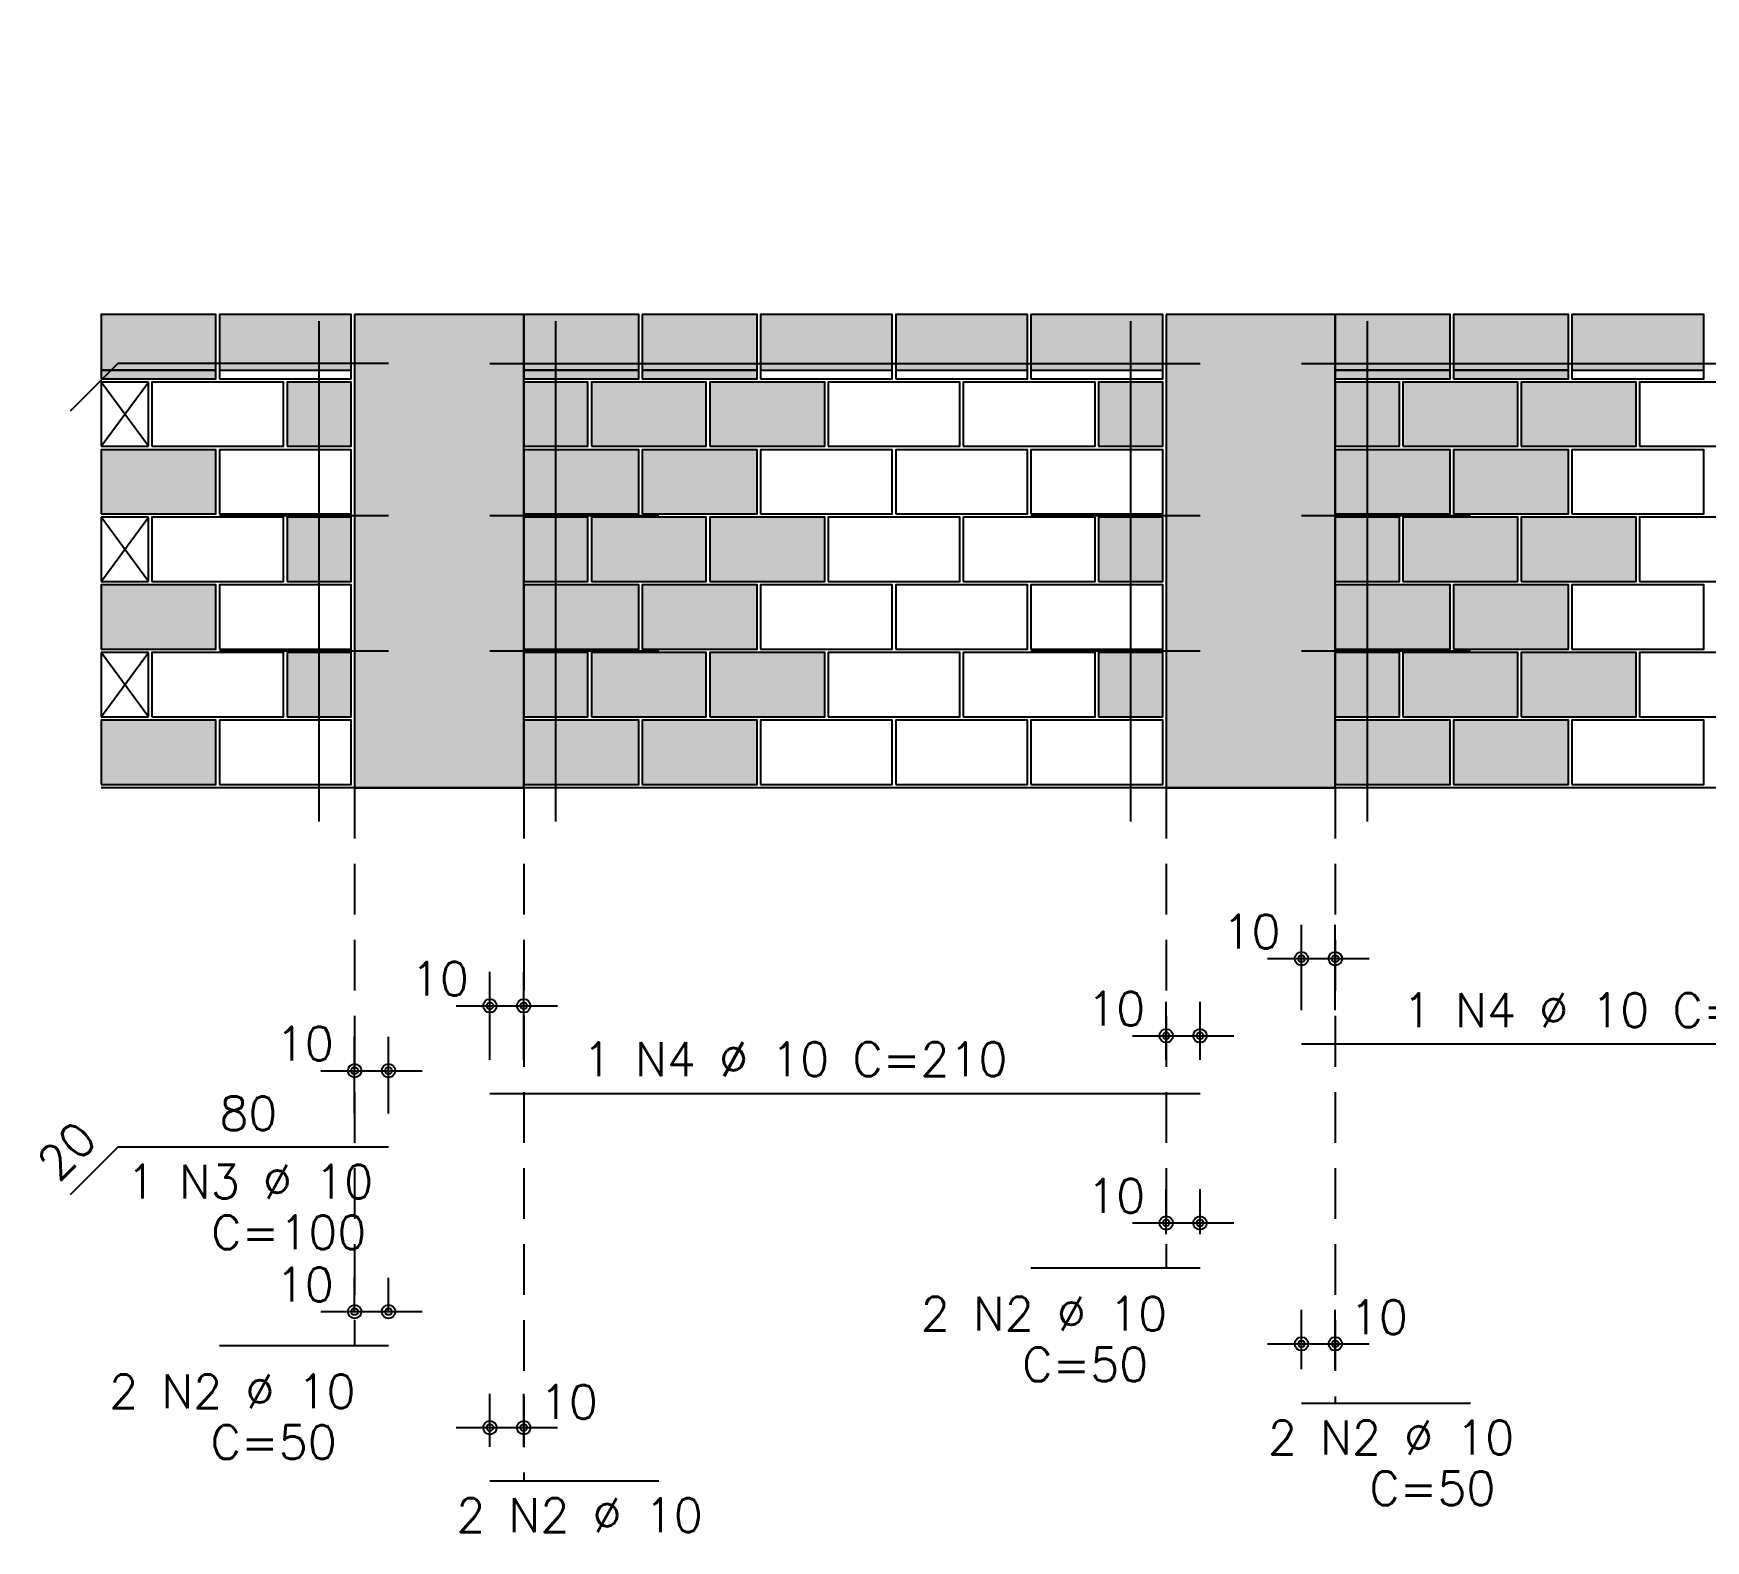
# Model space of a CAD drawing. Extents: x -1.9 to 86, y -1.5 to 61.
# Drawn here: x 7.58 to 17.47, y 20.79 to 29.71 of the extents above; entities that cross this region are included whole.
import ezdxf

# ---------------------------------------------------------------- set-up
doc = ezdxf.new("R2010")
doc.units = 0
doc.header["$MEASUREMENT"] = 0
doc.linetypes.add('ESTILO_TQS_0001', pattern=[0.45, 0.3, -0.15])
for name, color, linetype in [('PENA_01', 1, 'CONTINUOUS'), ('PENA_02', 2, 'CONTINUOUS'), ('PENA_03', 3, 'CONTINUOUS'), ('PENA_05', 5, 'CONTINUOUS'), ('PENA_09', 254, 'CONTINUOUS'), ('PENA_11', 252, 'CONTINUOUS'), ('PENA_21', 100, 'CONTINUOUS'), ('PENA_23', 50, 'CONTINUOUS')]:
    doc.layers.add(name, color=color, linetype=linetype)
doc.styles.get("Standard").update_dxf_attribs({"font": 'ROMANS.SHX'})

msp = doc.modelspace()

# ---------------------------------------------------------------- linework, layer by layer
at = {"layer": 'PENA_01', "linetype": 'Continuous'}
for p, q in [((7.9835, 27.7155), (8.6635, 27.7155)), ((8.6835, 27.7155), (9.4635, 27.7155)), ((10.4835, 27.7155), (11.1635, 27.7155)), ((11.1835, 27.7155), (11.8635, 27.7155)), ((11.8835, 27.7155), (12.6635, 27.7155)), ((12.6835, 27.7155), (13.4635, 27.7155)), ((13.4835, 27.7155), (14.2635, 27.7155)), ((15.2835, 27.7155), (15.9635, 27.7155)), ((15.9835, 27.7155), (16.6635, 27.7155)), ((16.6835, 27.7155), (17.4635, 27.7155)), ((15.0835, 23.9302), (15.0835, 24.4347)), ((15.2835, 23.9302), (15.2835, 24.4347)), ((14.8835, 24.2347), (15.4835, 24.2347)), ((10.2835, 23.637), (10.2835, 24.1558)), ((10.4835, 23.637), (10.4835, 24.1558)), ((10.0835, 23.9558), (10.6835, 23.9558)), ((14.2835, 23.637), (14.2835, 23.9784)), ((14.4835, 23.637), (14.4835, 23.9784)), ((9.4835, 23.3195), (9.4835, 23.772)), ((9.6835, 23.3195), (9.6835, 23.772)), ((14.0835, 23.7784), (14.6835, 23.7784)), ((9.2835, 23.572), (9.8835, 23.572)), ((14.2835, 22.6056), (14.2835, 22.8713)), ((14.4835, 22.6056), (14.4835, 22.8713)), ((14.0835, 22.6713), (14.6835, 22.6713)), ((9.4835, 22.1462), (9.4835, 22.3467)), ((9.6835, 22.1462), (9.6835, 22.3467)), ((15.0835, 21.8055), (15.0835, 22.1564)), ((15.2835, 21.8055), (15.2835, 22.1564)), ((9.2835, 22.1467), (9.8835, 22.1467)), ((14.8835, 21.9564), (15.4835, 21.9564)), ((10.2835, 21.3461), (10.2835, 21.6606)), ((10.4835, 21.3461), (10.4835, 21.6606)), ((10.0835, 21.4606), (10.6835, 21.4606))]:
    msp.add_line(p, q, dxfattribs=at)
at = {"layer": 'PENA_01', "linetype": 'ESTILO_TQS_0001'}
for p, q in [((9.4835, 25.2455), (9.4835, 21.9462)), ((10.4835, 25.2455), (10.4835, 21.1461)), ((14.2835, 25.2455), (14.2835, 22.4056)), ((15.2835, 25.2455), (15.2835, 21.6055))]:
    msp.add_line(p, q, dxfattribs=at)
at = {"layer": 'PENA_02', "linetype": 'Continuous'}
for p, q in [((8.2635, 27.6455), (7.9835, 27.6455)), ((7.9835, 27.6455), (7.9835, 27.2655)), ((8.2635, 27.2655), (8.2635, 27.6455)), ((7.9835, 27.2655), (8.2635, 27.2655)), ((8.2635, 26.8455), (7.9835, 26.8455)), ((7.9835, 26.8455), (7.9835, 26.4655)), ((8.2635, 26.4655), (8.2635, 26.8455)), ((7.9835, 26.4655), (8.2635, 26.4655)), ((8.2635, 26.0455), (7.9835, 26.0455)), ((7.9835, 26.0455), (7.9835, 25.6655)), ((8.2635, 25.6655), (8.2635, 26.0455)), ((7.9835, 25.6655), (8.2635, 25.6655)), ((30.9635, 25.2455), (7.9835, 25.2455))]:
    msp.add_line(p, q, dxfattribs=at)
for points in [[(7.9835, 27.6655), (8.6635, 27.6655), (8.6635, 28.0455), (7.9835, 28.0455), (7.9835, 27.6655)], [(8.6835, 27.6655), (9.4635, 27.6655), (9.4635, 28.0455), (8.6835, 28.0455), (8.6835, 27.6655)], [(9.4835, 28.0455), (9.4835, 25.2455), (10.4835, 25.2455), (10.4835, 28.0455), (9.4835, 28.0455)], [(10.4835, 27.6655), (11.1635, 27.6655), (11.1635, 28.0455), (10.4835, 28.0455), (10.4835, 27.6655)], [(11.1835, 27.6655), (11.8635, 27.6655), (11.8635, 28.0455), (11.1835, 28.0455), (11.1835, 27.6655)], [(11.8835, 27.6655), (12.6635, 27.6655), (12.6635, 28.0455), (11.8835, 28.0455), (11.8835, 27.6655)], [(12.6835, 27.6655), (13.4635, 27.6655), (13.4635, 28.0455), (12.6835, 28.0455), (12.6835, 27.6655)], [(13.4835, 27.6655), (14.2635, 27.6655), (14.2635, 28.0455), (13.4835, 28.0455), (13.4835, 27.6655)], [(14.2835, 28.0455), (14.2835, 25.2455), (15.2835, 25.2455), (15.2835, 28.0455), (14.2835, 28.0455)], [(15.2835, 27.6655), (15.9635, 27.6655), (15.9635, 28.0455), (15.2835, 28.0455), (15.2835, 27.6655)], [(15.9835, 27.6655), (16.6635, 27.6655), (16.6635, 28.0455), (15.9835, 28.0455), (15.9835, 27.6655)], [(16.6835, 27.6655), (17.4635, 27.6655), (17.4635, 28.0455), (16.6835, 28.0455), (16.6835, 27.6655)], [(8.2835, 27.2655), (9.0635, 27.2655), (9.0635, 27.6455), (8.2835, 27.6455), (8.2835, 27.2655)], [(9.0835, 27.2655), (9.4635, 27.2655), (9.4635, 27.6455), (9.0835, 27.6455), (9.0835, 27.2655)], [(10.4835, 27.2655), (10.8635, 27.2655), (10.8635, 27.6455), (10.4835, 27.6455), (10.4835, 27.2655)], [(10.8835, 27.2655), (11.5635, 27.2655), (11.5635, 27.6455), (10.8835, 27.6455), (10.8835, 27.2655)], [(11.5835, 27.2655), (12.2635, 27.2655), (12.2635, 27.6455), (11.5835, 27.6455), (11.5835, 27.2655)], [(12.2835, 27.2655), (13.0635, 27.2655), (13.0635, 27.6455), (12.2835, 27.6455), (12.2835, 27.2655)], [(13.0835, 27.2655), (13.8635, 27.2655), (13.8635, 27.6455), (13.0835, 27.6455), (13.0835, 27.2655)], [(13.8835, 27.2655), (14.2635, 27.2655), (14.2635, 27.6455), (13.8835, 27.6455), (13.8835, 27.2655)], [(15.2835, 27.2655), (15.6635, 27.2655), (15.6635, 27.6455), (15.2835, 27.6455), (15.2835, 27.2655)], [(15.6835, 27.2655), (16.3635, 27.2655), (16.3635, 27.6455), (15.6835, 27.6455), (15.6835, 27.2655)], [(16.3835, 27.2655), (17.0635, 27.2655), (17.0635, 27.6455), (16.3835, 27.6455), (16.3835, 27.2655)], [(17.0835, 27.2655), (17.8635, 27.2655), (17.8635, 27.6455), (17.0835, 27.6455), (17.0835, 27.2655)], [(7.9835, 26.8655), (8.6635, 26.8655), (8.6635, 27.2455), (7.9835, 27.2455), (7.9835, 26.8655)], [(8.6835, 26.8655), (9.4635, 26.8655), (9.4635, 27.2455), (8.6835, 27.2455), (8.6835, 26.8655)], [(10.4835, 26.8655), (11.1635, 26.8655), (11.1635, 27.2455), (10.4835, 27.2455), (10.4835, 26.8655)], [(11.1835, 26.8655), (11.8635, 26.8655), (11.8635, 27.2455), (11.1835, 27.2455), (11.1835, 26.8655)], [(11.8835, 26.8655), (12.6635, 26.8655), (12.6635, 27.2455), (11.8835, 27.2455), (11.8835, 26.8655)], [(12.6835, 26.8655), (13.4635, 26.8655), (13.4635, 27.2455), (12.6835, 27.2455), (12.6835, 26.8655)], [(13.4835, 26.8655), (14.2635, 26.8655), (14.2635, 27.2455), (13.4835, 27.2455), (13.4835, 26.8655)], [(15.2835, 26.8655), (15.9635, 26.8655), (15.9635, 27.2455), (15.2835, 27.2455), (15.2835, 26.8655)], [(15.9835, 26.8655), (16.6635, 26.8655), (16.6635, 27.2455), (15.9835, 27.2455), (15.9835, 26.8655)], [(16.6835, 26.8655), (17.4635, 26.8655), (17.4635, 27.2455), (16.6835, 27.2455), (16.6835, 26.8655)], [(8.2835, 26.4655), (9.0635, 26.4655), (9.0635, 26.8455), (8.2835, 26.8455), (8.2835, 26.4655)], [(9.0835, 26.4655), (9.4635, 26.4655), (9.4635, 26.8455), (9.0835, 26.8455), (9.0835, 26.4655)], [(10.4835, 26.4655), (10.8635, 26.4655), (10.8635, 26.8455), (10.4835, 26.8455), (10.4835, 26.4655)], [(10.8835, 26.4655), (11.5635, 26.4655), (11.5635, 26.8455), (10.8835, 26.8455), (10.8835, 26.4655)], [(11.5835, 26.4655), (12.2635, 26.4655), (12.2635, 26.8455), (11.5835, 26.8455), (11.5835, 26.4655)], [(12.2835, 26.4655), (13.0635, 26.4655), (13.0635, 26.8455), (12.2835, 26.8455), (12.2835, 26.4655)], [(13.0835, 26.4655), (13.8635, 26.4655), (13.8635, 26.8455), (13.0835, 26.8455), (13.0835, 26.4655)], [(13.8835, 26.4655), (14.2635, 26.4655), (14.2635, 26.8455), (13.8835, 26.8455), (13.8835, 26.4655)], [(15.2835, 26.4655), (15.6635, 26.4655), (15.6635, 26.8455), (15.2835, 26.8455), (15.2835, 26.4655)], [(15.6835, 26.4655), (16.3635, 26.4655), (16.3635, 26.8455), (15.6835, 26.8455), (15.6835, 26.4655)], [(16.3835, 26.4655), (17.0635, 26.4655), (17.0635, 26.8455), (16.3835, 26.8455), (16.3835, 26.4655)], [(17.0835, 26.4655), (17.8635, 26.4655), (17.8635, 26.8455), (17.0835, 26.8455), (17.0835, 26.4655)], [(7.9835, 26.0655), (8.6635, 26.0655), (8.6635, 26.4455), (7.9835, 26.4455), (7.9835, 26.0655)], [(8.6835, 26.0655), (9.4635, 26.0655), (9.4635, 26.4455), (8.6835, 26.4455), (8.6835, 26.0655)], [(10.4835, 26.0655), (11.1635, 26.0655), (11.1635, 26.4455), (10.4835, 26.4455), (10.4835, 26.0655)], [(11.1835, 26.0655), (11.8635, 26.0655), (11.8635, 26.4455), (11.1835, 26.4455), (11.1835, 26.0655)], [(11.8835, 26.0655), (12.6635, 26.0655), (12.6635, 26.4455), (11.8835, 26.4455), (11.8835, 26.0655)], [(12.6835, 26.0655), (13.4635, 26.0655), (13.4635, 26.4455), (12.6835, 26.4455), (12.6835, 26.0655)], [(13.4835, 26.0655), (14.2635, 26.0655), (14.2635, 26.4455), (13.4835, 26.4455), (13.4835, 26.0655)], [(15.2835, 26.0655), (15.9635, 26.0655), (15.9635, 26.4455), (15.2835, 26.4455), (15.2835, 26.0655)], [(15.9835, 26.0655), (16.6635, 26.0655), (16.6635, 26.4455), (15.9835, 26.4455), (15.9835, 26.0655)], [(16.6835, 26.0655), (17.4635, 26.0655), (17.4635, 26.4455), (16.6835, 26.4455), (16.6835, 26.0655)], [(8.2835, 25.6655), (9.0635, 25.6655), (9.0635, 26.0455), (8.2835, 26.0455), (8.2835, 25.6655)], [(9.0835, 25.6655), (9.4635, 25.6655), (9.4635, 26.0455), (9.0835, 26.0455), (9.0835, 25.6655)], [(10.4835, 25.6655), (10.8635, 25.6655), (10.8635, 26.0455), (10.4835, 26.0455), (10.4835, 25.6655)], [(10.8835, 25.6655), (11.5635, 25.6655), (11.5635, 26.0455), (10.8835, 26.0455), (10.8835, 25.6655)], [(11.5835, 25.6655), (12.2635, 25.6655), (12.2635, 26.0455), (11.5835, 26.0455), (11.5835, 25.6655)], [(12.2835, 25.6655), (13.0635, 25.6655), (13.0635, 26.0455), (12.2835, 26.0455), (12.2835, 25.6655)], [(13.0835, 25.6655), (13.8635, 25.6655), (13.8635, 26.0455), (13.0835, 26.0455), (13.0835, 25.6655)], [(13.8835, 25.6655), (14.2635, 25.6655), (14.2635, 26.0455), (13.8835, 26.0455), (13.8835, 25.6655)], [(15.2835, 25.6655), (15.6635, 25.6655), (15.6635, 26.0455), (15.2835, 26.0455), (15.2835, 25.6655)], [(15.6835, 25.6655), (16.3635, 25.6655), (16.3635, 26.0455), (15.6835, 26.0455), (15.6835, 25.6655)], [(16.3835, 25.6655), (17.0635, 25.6655), (17.0635, 26.0455), (16.3835, 26.0455), (16.3835, 25.6655)], [(17.0835, 25.6655), (17.8635, 25.6655), (17.8635, 26.0455), (17.0835, 26.0455), (17.0835, 25.6655)], [(7.9835, 25.2655), (8.6635, 25.2655), (8.6635, 25.6455), (7.9835, 25.6455), (7.9835, 25.2655)], [(8.6835, 25.2655), (9.4635, 25.2655), (9.4635, 25.6455), (8.6835, 25.6455), (8.6835, 25.2655)], [(10.4835, 25.2655), (11.1635, 25.2655), (11.1635, 25.6455), (10.4835, 25.6455), (10.4835, 25.2655)], [(11.1835, 25.2655), (11.8635, 25.2655), (11.8635, 25.6455), (11.1835, 25.6455), (11.1835, 25.2655)], [(11.8835, 25.2655), (12.6635, 25.2655), (12.6635, 25.6455), (11.8835, 25.6455), (11.8835, 25.2655)], [(12.6835, 25.2655), (13.4635, 25.2655), (13.4635, 25.6455), (12.6835, 25.6455), (12.6835, 25.2655)], [(13.4835, 25.2655), (14.2635, 25.2655), (14.2635, 25.6455), (13.4835, 25.6455), (13.4835, 25.2655)], [(15.2835, 25.2655), (15.9635, 25.2655), (15.9635, 25.6455), (15.2835, 25.6455), (15.2835, 25.2655)], [(15.9835, 25.2655), (16.6635, 25.2655), (16.6635, 25.6455), (15.9835, 25.6455), (15.9835, 25.2655)], [(16.6835, 25.2655), (17.4635, 25.2655), (17.4635, 25.6455), (16.6835, 25.6455), (16.6835, 25.2655)]]:
    msp.add_lwpolyline(points, dxfattribs=at)
for centre, radius in [((15.0835, 24.2347), 0.04), ((15.0835, 24.2347), 0.02), ((15.2835, 24.2347), 0.04), ((15.2835, 24.2347), 0.02), ((10.2835, 23.9558), 0.04), ((10.2835, 23.9558), 0.02), ((10.4835, 23.9558), 0.04), ((10.4835, 23.9558), 0.02), ((14.2835, 23.7784), 0.04), ((14.2835, 23.7784), 0.02), ((14.4835, 23.7784), 0.04), ((14.4835, 23.7784), 0.02), ((9.4835, 23.572), 0.04), ((9.4835, 23.572), 0.02), ((9.6835, 23.572), 0.04), ((9.6835, 23.572), 0.02), ((14.2835, 22.6713), 0.04), ((14.2835, 22.6713), 0.02), ((14.4835, 22.6713), 0.04), ((14.4835, 22.6713), 0.02), ((9.4835, 22.1467), 0.04), ((9.4835, 22.1467), 0.02), ((9.6835, 22.1467), 0.04), ((9.6835, 22.1467), 0.02), ((15.0835, 21.9564), 0.04), ((15.0835, 21.9564), 0.02), ((15.2835, 21.9564), 0.04), ((15.2835, 21.9564), 0.02), ((10.2835, 21.4606), 0.04), ((10.2835, 21.4606), 0.02), ((10.4835, 21.4606), 0.04), ((10.4835, 21.4606), 0.02)]:
    msp.add_circle(centre, radius, dxfattribs=at)
at = {"layer": 'PENA_03', "linetype": 'Continuous'}
for p, q in [((7.9835, 27.2655), (8.2635, 27.6455)), ((8.2635, 27.2655), (7.9835, 27.6455)), ((7.9835, 26.4655), (8.2635, 26.8455)), ((8.2635, 26.4655), (7.9835, 26.8455)), ((7.9835, 25.6655), (8.2635, 26.0455)), ((8.2635, 25.6655), (7.9835, 26.0455)), ((15.0835, 23.7302), (15.0835, 23.7302)), ((15.2835, 23.7302), (15.2835, 23.7302)), ((10.2835, 23.437), (10.2835, 23.437)), ((10.4835, 23.437), (10.4835, 23.437)), ((14.2835, 23.437), (14.2835, 23.437)), ((14.4835, 23.437), (14.4835, 23.437)), ((9.4835, 23.1196), (9.4835, 23.1196)), ((9.6835, 23.1196), (9.6835, 23.1196)), ((14.2835, 22.4056), (14.2835, 22.4056)), ((14.4835, 22.4056), (14.4835, 22.4056)), ((9.4835, 21.9462), (9.4835, 21.9462)), ((9.6835, 21.9462), (9.6835, 21.9462)), ((15.0835, 21.6055), (15.0835, 21.6055)), ((15.2835, 21.6055), (15.2835, 21.6055)), ((10.2835, 21.1461), (10.2835, 21.1461)), ((10.4835, 21.1461), (10.4835, 21.1461))]:
    msp.add_line(p, q, dxfattribs=at)
at = {"layer": 'PENA_05', "linetype": 'Continuous'}
for p, q in [((9.2735, 25.0455), (9.2735, 28.0055)), ((10.6735, 25.0455), (10.6735, 28.0055)), ((14.0735, 25.0455), (14.0735, 28.0055)), ((15.4735, 25.0455), (15.4735, 28.0055)), ((8.0835, 27.7555), (7.8006, 27.4726)), ((9.6835, 27.7555), (8.0835, 27.7555)), ((10.2835, 27.7555), (14.4835, 27.7555)), ((15.0835, 27.7555), (19.2835, 27.7555)), ((8.6835, 26.8555), (9.6835, 26.8555)), ((10.2835, 26.8555), (11.2835, 26.8555)), ((13.4835, 26.8555), (14.4835, 26.8555)), ((15.0835, 26.8555), (16.0835, 26.8555)), ((8.6835, 26.0555), (9.6835, 26.0555)), ((10.2835, 26.0555), (11.2835, 26.0555)), ((13.4835, 26.0555), (14.4835, 26.0555)), ((15.0835, 26.0555), (16.0835, 26.0555)), ((15.0835, 23.7302), (19.2835, 23.7302)), ((10.2835, 23.437), (14.4835, 23.437)), ((8.0835, 23.1196), (7.8006, 22.8367)), ((9.6835, 23.1196), (8.0835, 23.1196)), ((13.4835, 22.4056), (14.4835, 22.4056)), ((8.6835, 21.9462), (9.6835, 21.9462)), ((15.0835, 21.6055), (16.0835, 21.6055)), ((10.2835, 21.1461), (11.2835, 21.1461))]:
    msp.add_line(p, q, dxfattribs=at)
at = {"layer": 'PENA_09', "linetype": 'Continuous'}
for points in [[(7.9835, 27.7155), (8.6635, 27.7155), (8.6635, 28.0455), (7.9835, 28.0455), (7.9835, 27.7155)], [(8.6835, 27.7155), (9.4635, 27.7155), (9.4635, 28.0455), (8.6835, 28.0455), (8.6835, 27.7155)], [(10.4835, 27.7155), (11.1635, 27.7155), (11.1635, 28.0455), (10.4835, 28.0455), (10.4835, 27.7155)], [(11.1835, 27.7155), (11.8635, 27.7155), (11.8635, 28.0455), (11.1835, 28.0455), (11.1835, 27.7155)], [(11.8835, 27.7155), (12.6635, 27.7155), (12.6635, 28.0455), (11.8835, 28.0455), (11.8835, 27.7155)], [(12.6835, 27.7155), (13.4635, 27.7155), (13.4635, 28.0455), (12.6835, 28.0455), (12.6835, 27.7155)], [(13.4835, 27.7155), (14.2635, 27.7155), (14.2635, 28.0455), (13.4835, 28.0455), (13.4835, 27.7155)], [(15.2835, 27.7155), (15.9635, 27.7155), (15.9635, 28.0455), (15.2835, 28.0455), (15.2835, 27.7155)], [(15.9835, 27.7155), (16.6635, 27.7155), (16.6635, 28.0455), (15.9835, 28.0455), (15.9835, 27.7155)], [(16.6835, 27.7155), (17.4635, 27.7155), (17.4635, 28.0455), (16.6835, 28.0455), (16.6835, 27.7155)]]:
    msp.add_lwpolyline(points, dxfattribs=at)
for points in [[(7.9835, 27.7155), (8.6635, 27.7155), (8.6635, 28.0455)], [(7.9835, 27.7155), (8.6635, 28.0455), (7.9835, 28.0455)], [(7.9835, 27.7155), (7.9835, 28.0455), (7.9835, 27.7155)], [(8.6835, 27.7155), (9.4635, 27.7155), (9.4635, 28.0455)], [(8.6835, 27.7155), (9.4635, 28.0455), (8.6835, 28.0455)], [(8.6835, 27.7155), (8.6835, 28.0455), (8.6835, 27.7155)], [(10.4835, 27.7155), (11.1635, 27.7155), (11.1635, 28.0455)], [(10.4835, 27.7155), (11.1635, 28.0455), (10.4835, 28.0455)], [(10.4835, 27.7155), (10.4835, 28.0455), (10.4835, 27.7155)], [(11.1835, 27.7155), (11.8635, 27.7155), (11.8635, 28.0455)], [(11.1835, 27.7155), (11.8635, 28.0455), (11.1835, 28.0455)], [(11.1835, 27.7155), (11.1835, 28.0455), (11.1835, 27.7155)], [(11.8835, 27.7155), (12.6635, 27.7155), (12.6635, 28.0455)], [(11.8835, 27.7155), (12.6635, 28.0455), (11.8835, 28.0455)], [(11.8835, 27.7155), (11.8835, 28.0455), (11.8835, 27.7155)], [(12.6835, 27.7155), (13.4635, 27.7155), (13.4635, 28.0455)], [(12.6835, 27.7155), (13.4635, 28.0455), (12.6835, 28.0455)], [(12.6835, 27.7155), (12.6835, 28.0455), (12.6835, 27.7155)], [(13.4835, 27.7155), (14.2635, 27.7155), (14.2635, 28.0455)], [(13.4835, 27.7155), (14.2635, 28.0455), (13.4835, 28.0455)], [(13.4835, 27.7155), (13.4835, 28.0455), (13.4835, 27.7155)], [(15.2835, 27.7155), (15.9635, 27.7155), (15.9635, 28.0455)], [(15.2835, 27.7155), (15.9635, 28.0455), (15.2835, 28.0455)], [(15.2835, 27.7155), (15.2835, 28.0455), (15.2835, 27.7155)], [(15.9835, 27.7155), (16.6635, 27.7155), (16.6635, 28.0455)], [(15.9835, 27.7155), (16.6635, 28.0455), (15.9835, 28.0455)], [(15.9835, 27.7155), (15.9835, 28.0455), (15.9835, 27.7155)], [(16.6835, 27.7155), (17.4635, 27.7155), (17.4635, 28.0455)], [(16.6835, 27.7155), (17.4635, 28.0455), (16.6835, 28.0455)], [(16.6835, 27.7155), (16.6835, 28.0455), (16.6835, 27.7155)]]:
    msp.add_solid(points, dxfattribs=at)
at = {"layer": 'PENA_11', "linetype": 'Continuous'}
for points in [[(9.4835, 28.0455), (9.4835, 25.2455), (10.4835, 25.2455)], [(9.4835, 28.0455), (10.4835, 25.2455), (10.4835, 28.0455)], [(9.4835, 28.0455), (10.4835, 28.0455), (9.4835, 28.0455)], [(14.2835, 28.0455), (14.2835, 25.2455), (15.2835, 25.2455)], [(14.2835, 28.0455), (15.2835, 25.2455), (15.2835, 28.0455)], [(14.2835, 28.0455), (15.2835, 28.0455), (14.2835, 28.0455)]]:
    msp.add_solid(points, dxfattribs=at)
at = {"layer": 'PENA_21', "linetype": 'Continuous'}
for points in [[(7.9835, 27.6655), (8.6635, 27.6655), (8.6635, 27.7155), (7.9835, 27.7155), (7.9835, 27.6655)], [(10.4835, 27.6655), (11.1635, 27.6655), (11.1635, 27.7155), (10.4835, 27.7155), (10.4835, 27.6655)], [(11.1835, 27.6655), (11.8635, 27.6655), (11.8635, 27.7155), (11.1835, 27.7155), (11.1835, 27.6655)], [(15.2835, 27.6655), (15.9635, 27.6655), (15.9635, 27.7155), (15.2835, 27.7155), (15.2835, 27.6655)], [(15.9835, 27.6655), (16.6635, 27.6655), (16.6635, 27.7155), (15.9835, 27.7155), (15.9835, 27.6655)], [(10.8835, 27.2655), (11.5635, 27.2655), (11.5635, 27.6455), (10.8835, 27.6455), (10.8835, 27.2655)], [(11.5835, 27.2655), (12.2635, 27.2655), (12.2635, 27.6455), (11.5835, 27.6455), (11.5835, 27.2655)], [(15.6835, 27.2655), (16.3635, 27.2655), (16.3635, 27.6455), (15.6835, 27.6455), (15.6835, 27.2655)], [(16.3835, 27.2655), (17.0635, 27.2655), (17.0635, 27.6455), (16.3835, 27.6455), (16.3835, 27.2655)], [(7.9835, 26.8655), (8.6635, 26.8655), (8.6635, 27.2455), (7.9835, 27.2455), (7.9835, 26.8655)], [(10.4835, 26.8655), (11.1635, 26.8655), (11.1635, 27.2455), (10.4835, 27.2455), (10.4835, 26.8655)], [(11.1835, 26.8655), (11.8635, 26.8655), (11.8635, 27.2455), (11.1835, 27.2455), (11.1835, 26.8655)], [(15.2835, 26.8655), (15.9635, 26.8655), (15.9635, 27.2455), (15.2835, 27.2455), (15.2835, 26.8655)], [(15.9835, 26.8655), (16.6635, 26.8655), (16.6635, 27.2455), (15.9835, 27.2455), (15.9835, 26.8655)], [(10.8835, 26.4655), (11.5635, 26.4655), (11.5635, 26.8455), (10.8835, 26.8455), (10.8835, 26.4655)], [(11.5835, 26.4655), (12.2635, 26.4655), (12.2635, 26.8455), (11.5835, 26.8455), (11.5835, 26.4655)], [(15.6835, 26.4655), (16.3635, 26.4655), (16.3635, 26.8455), (15.6835, 26.8455), (15.6835, 26.4655)], [(16.3835, 26.4655), (17.0635, 26.4655), (17.0635, 26.8455), (16.3835, 26.8455), (16.3835, 26.4655)], [(7.9835, 26.0655), (8.6635, 26.0655), (8.6635, 26.4455), (7.9835, 26.4455), (7.9835, 26.0655)], [(10.4835, 26.0655), (11.1635, 26.0655), (11.1635, 26.4455), (10.4835, 26.4455), (10.4835, 26.0655)], [(11.1835, 26.0655), (11.8635, 26.0655), (11.8635, 26.4455), (11.1835, 26.4455), (11.1835, 26.0655)], [(15.2835, 26.0655), (15.9635, 26.0655), (15.9635, 26.4455), (15.2835, 26.4455), (15.2835, 26.0655)], [(15.9835, 26.0655), (16.6635, 26.0655), (16.6635, 26.4455), (15.9835, 26.4455), (15.9835, 26.0655)], [(10.8835, 25.6655), (11.5635, 25.6655), (11.5635, 26.0455), (10.8835, 26.0455), (10.8835, 25.6655)], [(11.5835, 25.6655), (12.2635, 25.6655), (12.2635, 26.0455), (11.5835, 26.0455), (11.5835, 25.6655)], [(15.6835, 25.6655), (16.3635, 25.6655), (16.3635, 26.0455), (15.6835, 26.0455), (15.6835, 25.6655)], [(16.3835, 25.6655), (17.0635, 25.6655), (17.0635, 26.0455), (16.3835, 26.0455), (16.3835, 25.6655)], [(7.9835, 25.2655), (8.6635, 25.2655), (8.6635, 25.6455), (7.9835, 25.6455), (7.9835, 25.2655)], [(10.4835, 25.2655), (11.1635, 25.2655), (11.1635, 25.6455), (10.4835, 25.6455), (10.4835, 25.2655)], [(11.1835, 25.2655), (11.8635, 25.2655), (11.8635, 25.6455), (11.1835, 25.6455), (11.1835, 25.2655)], [(15.2835, 25.2655), (15.9635, 25.2655), (15.9635, 25.6455), (15.2835, 25.6455), (15.2835, 25.2655)], [(15.9835, 25.2655), (16.6635, 25.2655), (16.6635, 25.6455), (15.9835, 25.6455), (15.9835, 25.2655)]]:
    msp.add_lwpolyline(points, dxfattribs=at)
for points in [[(7.9835, 27.6655), (8.6635, 27.6655), (8.6635, 27.7155)], [(7.9835, 27.6655), (8.6635, 27.7155), (7.9835, 27.7155)], [(7.9835, 27.6655), (7.9835, 27.7155), (7.9835, 27.6655)], [(10.4835, 27.6655), (11.1635, 27.6655), (11.1635, 27.7155)], [(10.4835, 27.6655), (11.1635, 27.7155), (10.4835, 27.7155)], [(10.4835, 27.6655), (10.4835, 27.7155), (10.4835, 27.6655)], [(11.1835, 27.6655), (11.8635, 27.6655), (11.8635, 27.7155)], [(11.1835, 27.6655), (11.8635, 27.7155), (11.1835, 27.7155)], [(11.1835, 27.6655), (11.1835, 27.7155), (11.1835, 27.6655)], [(15.2835, 27.6655), (15.9635, 27.6655), (15.9635, 27.7155)], [(15.2835, 27.6655), (15.9635, 27.7155), (15.2835, 27.7155)], [(15.2835, 27.6655), (15.2835, 27.7155), (15.2835, 27.6655)], [(15.9835, 27.6655), (16.6635, 27.6655), (16.6635, 27.7155)], [(15.9835, 27.6655), (16.6635, 27.7155), (15.9835, 27.7155)], [(15.9835, 27.6655), (15.9835, 27.7155), (15.9835, 27.6655)], [(10.8835, 27.2655), (11.5635, 27.2655), (11.5635, 27.6455)], [(10.8835, 27.2655), (11.5635, 27.6455), (10.8835, 27.6455)], [(10.8835, 27.2655), (10.8835, 27.6455), (10.8835, 27.2655)], [(11.5835, 27.2655), (12.2635, 27.2655), (12.2635, 27.6455)], [(11.5835, 27.2655), (12.2635, 27.6455), (11.5835, 27.6455)], [(11.5835, 27.2655), (11.5835, 27.6455), (11.5835, 27.2655)], [(15.6835, 27.2655), (16.3635, 27.2655), (16.3635, 27.6455)], [(15.6835, 27.2655), (16.3635, 27.6455), (15.6835, 27.6455)], [(15.6835, 27.2655), (15.6835, 27.6455), (15.6835, 27.2655)], [(16.3835, 27.2655), (17.0635, 27.2655), (17.0635, 27.6455)], [(16.3835, 27.2655), (17.0635, 27.6455), (16.3835, 27.6455)], [(16.3835, 27.2655), (16.3835, 27.6455), (16.3835, 27.2655)], [(7.9835, 26.8655), (8.6635, 26.8655), (8.6635, 27.2455)], [(7.9835, 26.8655), (8.6635, 27.2455), (7.9835, 27.2455)], [(7.9835, 26.8655), (7.9835, 27.2455), (7.9835, 26.8655)], [(10.4835, 26.8655), (11.1635, 26.8655), (11.1635, 27.2455)], [(10.4835, 26.8655), (11.1635, 27.2455), (10.4835, 27.2455)], [(10.4835, 26.8655), (10.4835, 27.2455), (10.4835, 26.8655)], [(11.1835, 26.8655), (11.8635, 26.8655), (11.8635, 27.2455)], [(11.1835, 26.8655), (11.8635, 27.2455), (11.1835, 27.2455)], [(11.1835, 26.8655), (11.1835, 27.2455), (11.1835, 26.8655)], [(15.2835, 26.8655), (15.9635, 26.8655), (15.9635, 27.2455)], [(15.2835, 26.8655), (15.9635, 27.2455), (15.2835, 27.2455)], [(15.2835, 26.8655), (15.2835, 27.2455), (15.2835, 26.8655)], [(15.9835, 26.8655), (16.6635, 26.8655), (16.6635, 27.2455)], [(15.9835, 26.8655), (16.6635, 27.2455), (15.9835, 27.2455)], [(15.9835, 26.8655), (15.9835, 27.2455), (15.9835, 26.8655)], [(10.8835, 26.4655), (11.5635, 26.4655), (11.5635, 26.8455)], [(10.8835, 26.4655), (11.5635, 26.8455), (10.8835, 26.8455)], [(10.8835, 26.4655), (10.8835, 26.8455), (10.8835, 26.4655)], [(11.5835, 26.4655), (12.2635, 26.4655), (12.2635, 26.8455)], [(11.5835, 26.4655), (12.2635, 26.8455), (11.5835, 26.8455)], [(11.5835, 26.4655), (11.5835, 26.8455), (11.5835, 26.4655)], [(15.6835, 26.4655), (16.3635, 26.4655), (16.3635, 26.8455)], [(15.6835, 26.4655), (16.3635, 26.8455), (15.6835, 26.8455)], [(15.6835, 26.4655), (15.6835, 26.8455), (15.6835, 26.4655)], [(16.3835, 26.4655), (17.0635, 26.4655), (17.0635, 26.8455)], [(16.3835, 26.4655), (17.0635, 26.8455), (16.3835, 26.8455)], [(16.3835, 26.4655), (16.3835, 26.8455), (16.3835, 26.4655)], [(7.9835, 26.0655), (8.6635, 26.0655), (8.6635, 26.4455)], [(7.9835, 26.0655), (8.6635, 26.4455), (7.9835, 26.4455)], [(7.9835, 26.0655), (7.9835, 26.4455), (7.9835, 26.0655)], [(10.4835, 26.0655), (11.1635, 26.0655), (11.1635, 26.4455)], [(10.4835, 26.0655), (11.1635, 26.4455), (10.4835, 26.4455)], [(10.4835, 26.0655), (10.4835, 26.4455), (10.4835, 26.0655)], [(11.1835, 26.0655), (11.8635, 26.0655), (11.8635, 26.4455)], [(11.1835, 26.0655), (11.8635, 26.4455), (11.1835, 26.4455)], [(11.1835, 26.0655), (11.1835, 26.4455), (11.1835, 26.0655)], [(15.2835, 26.0655), (15.9635, 26.0655), (15.9635, 26.4455)], [(15.2835, 26.0655), (15.9635, 26.4455), (15.2835, 26.4455)], [(15.2835, 26.0655), (15.2835, 26.4455), (15.2835, 26.0655)], [(15.9835, 26.0655), (16.6635, 26.0655), (16.6635, 26.4455)], [(15.9835, 26.0655), (16.6635, 26.4455), (15.9835, 26.4455)], [(15.9835, 26.0655), (15.9835, 26.4455), (15.9835, 26.0655)], [(10.8835, 25.6655), (11.5635, 25.6655), (11.5635, 26.0455)], [(10.8835, 25.6655), (11.5635, 26.0455), (10.8835, 26.0455)], [(10.8835, 25.6655), (10.8835, 26.0455), (10.8835, 25.6655)], [(11.5835, 25.6655), (12.2635, 25.6655), (12.2635, 26.0455)], [(11.5835, 25.6655), (12.2635, 26.0455), (11.5835, 26.0455)], [(11.5835, 25.6655), (11.5835, 26.0455), (11.5835, 25.6655)], [(15.6835, 25.6655), (16.3635, 25.6655), (16.3635, 26.0455)], [(15.6835, 25.6655), (16.3635, 26.0455), (15.6835, 26.0455)], [(15.6835, 25.6655), (15.6835, 26.0455), (15.6835, 25.6655)], [(16.3835, 25.6655), (17.0635, 25.6655), (17.0635, 26.0455)], [(16.3835, 25.6655), (17.0635, 26.0455), (16.3835, 26.0455)], [(16.3835, 25.6655), (16.3835, 26.0455), (16.3835, 25.6655)], [(7.9835, 25.2655), (8.6635, 25.2655), (8.6635, 25.6455)], [(7.9835, 25.2655), (8.6635, 25.6455), (7.9835, 25.6455)], [(7.9835, 25.2655), (7.9835, 25.6455), (7.9835, 25.2655)], [(10.4835, 25.2655), (11.1635, 25.2655), (11.1635, 25.6455)], [(10.4835, 25.2655), (11.1635, 25.6455), (10.4835, 25.6455)], [(10.4835, 25.2655), (10.4835, 25.6455), (10.4835, 25.2655)], [(11.1835, 25.2655), (11.8635, 25.2655), (11.8635, 25.6455)], [(11.1835, 25.2655), (11.8635, 25.6455), (11.1835, 25.6455)], [(11.1835, 25.2655), (11.1835, 25.6455), (11.1835, 25.2655)], [(15.2835, 25.2655), (15.9635, 25.2655), (15.9635, 25.6455)], [(15.2835, 25.2655), (15.9635, 25.6455), (15.2835, 25.6455)], [(15.2835, 25.2655), (15.2835, 25.6455), (15.2835, 25.2655)], [(15.9835, 25.2655), (16.6635, 25.2655), (16.6635, 25.6455)], [(15.9835, 25.2655), (16.6635, 25.6455), (15.9835, 25.6455)], [(15.9835, 25.2655), (15.9835, 25.6455), (15.9835, 25.2655)]]:
    msp.add_solid(points, dxfattribs=at)
at = {"layer": 'PENA_23', "linetype": 'Continuous'}
for points in [[(9.0835, 27.2655), (9.4635, 27.2655), (9.4635, 27.6455), (9.0835, 27.6455), (9.0835, 27.2655)], [(10.4835, 27.2655), (10.8635, 27.2655), (10.8635, 27.6455), (10.4835, 27.6455), (10.4835, 27.2655)], [(13.8835, 27.2655), (14.2635, 27.2655), (14.2635, 27.6455), (13.8835, 27.6455), (13.8835, 27.2655)], [(15.2835, 27.2655), (15.6635, 27.2655), (15.6635, 27.6455), (15.2835, 27.6455), (15.2835, 27.2655)], [(9.0835, 26.4655), (9.4635, 26.4655), (9.4635, 26.8455), (9.0835, 26.8455), (9.0835, 26.4655)], [(10.4835, 26.4655), (10.8635, 26.4655), (10.8635, 26.8455), (10.4835, 26.8455), (10.4835, 26.4655)], [(13.8835, 26.4655), (14.2635, 26.4655), (14.2635, 26.8455), (13.8835, 26.8455), (13.8835, 26.4655)], [(15.2835, 26.4655), (15.6635, 26.4655), (15.6635, 26.8455), (15.2835, 26.8455), (15.2835, 26.4655)], [(9.0835, 25.6655), (9.4635, 25.6655), (9.4635, 26.0455), (9.0835, 26.0455), (9.0835, 25.6655)], [(10.4835, 25.6655), (10.8635, 25.6655), (10.8635, 26.0455), (10.4835, 26.0455), (10.4835, 25.6655)], [(13.8835, 25.6655), (14.2635, 25.6655), (14.2635, 26.0455), (13.8835, 26.0455), (13.8835, 25.6655)], [(15.2835, 25.6655), (15.6635, 25.6655), (15.6635, 26.0455), (15.2835, 26.0455), (15.2835, 25.6655)]]:
    msp.add_lwpolyline(points, dxfattribs=at)
for points in [[(9.0835, 27.2655), (9.4635, 27.2655), (9.4635, 27.6455)], [(9.0835, 27.2655), (9.4635, 27.6455), (9.0835, 27.6455)], [(9.0835, 27.2655), (9.0835, 27.6455), (9.0835, 27.2655)], [(10.4835, 27.2655), (10.8635, 27.2655), (10.8635, 27.6455)], [(10.4835, 27.2655), (10.8635, 27.6455), (10.4835, 27.6455)], [(10.4835, 27.2655), (10.4835, 27.6455), (10.4835, 27.2655)], [(13.8835, 27.2655), (14.2635, 27.2655), (14.2635, 27.6455)], [(13.8835, 27.2655), (14.2635, 27.6455), (13.8835, 27.6455)], [(13.8835, 27.2655), (13.8835, 27.6455), (13.8835, 27.2655)], [(15.2835, 27.2655), (15.6635, 27.2655), (15.6635, 27.6455)], [(15.2835, 27.2655), (15.6635, 27.6455), (15.2835, 27.6455)], [(15.2835, 27.2655), (15.2835, 27.6455), (15.2835, 27.2655)], [(9.0835, 26.4655), (9.4635, 26.4655), (9.4635, 26.8455)], [(9.0835, 26.4655), (9.4635, 26.8455), (9.0835, 26.8455)], [(9.0835, 26.4655), (9.0835, 26.8455), (9.0835, 26.4655)], [(10.4835, 26.4655), (10.8635, 26.4655), (10.8635, 26.8455)], [(10.4835, 26.4655), (10.8635, 26.8455), (10.4835, 26.8455)], [(10.4835, 26.4655), (10.4835, 26.8455), (10.4835, 26.4655)], [(13.8835, 26.4655), (14.2635, 26.4655), (14.2635, 26.8455)], [(13.8835, 26.4655), (14.2635, 26.8455), (13.8835, 26.8455)], [(13.8835, 26.4655), (13.8835, 26.8455), (13.8835, 26.4655)], [(15.2835, 26.4655), (15.6635, 26.4655), (15.6635, 26.8455)], [(15.2835, 26.4655), (15.6635, 26.8455), (15.2835, 26.8455)], [(15.2835, 26.4655), (15.2835, 26.8455), (15.2835, 26.4655)], [(9.0835, 25.6655), (9.4635, 25.6655), (9.4635, 26.0455)], [(9.0835, 25.6655), (9.4635, 26.0455), (9.0835, 26.0455)], [(9.0835, 25.6655), (9.0835, 26.0455), (9.0835, 25.6655)], [(10.4835, 25.6655), (10.8635, 25.6655), (10.8635, 26.0455)], [(10.4835, 25.6655), (10.8635, 26.0455), (10.4835, 26.0455)], [(10.4835, 25.6655), (10.4835, 26.0455), (10.4835, 25.6655)], [(13.8835, 25.6655), (14.2635, 25.6655), (14.2635, 26.0455)], [(13.8835, 25.6655), (14.2635, 26.0455), (13.8835, 26.0455)], [(13.8835, 25.6655), (13.8835, 26.0455), (13.8835, 25.6655)], [(15.2835, 25.6655), (15.6635, 25.6655), (15.6635, 26.0455)], [(15.2835, 25.6655), (15.6635, 26.0455), (15.2835, 26.0455)], [(15.2835, 25.6655), (15.2835, 26.0455), (15.2835, 25.6655)]]:
    msp.add_solid(points, dxfattribs=at)

# ---------------------------------------------------------------- texts
at = {"layer": 'PENA_03', "linetype": 'Continuous'}
for s, p in [('10', (14.6168, 24.2947)), ('10', (9.8168, 24.0158)), ('10', (13.8168, 23.8384)), ('1 N4 %%c 10 C=210', (15.6835, 23.8302)), ('10', (9.0168, 23.632)), ('1 N4 %%c 10 C=210', (10.833, 23.54)), ('80', (8.6835, 23.2196)), ('1 N3 %%c 10', (8.1354, 22.8156)), ('10', (13.8168, 22.7313)), ('C=100', (8.6354, 22.5156)), ('10', (9.0168, 22.2067)), ('2 N2 %%c 10', (12.8316, 22.0343)), ('10', (15.3703, 22.0141)), ('C=50', (13.4316, 21.7343)), ('2 N2 %%c 10', (8.0316, 21.5749)), ('10', (10.5793, 21.5125)), ('C=50', (8.6316, 21.2749)), ('2 N2 %%c 10', (14.8849, 21.3017)), ('C=50', (15.4849, 21.0017)), ('2 N2 %%c 10', (10.0849, 20.8424))]:
    msp.add_text(s, height=0.2, dxfattribs=at).set_placement(p)
msp.add_text('20', height=0.2, rotation=45, dxfattribs=at).set_placement((7.7299, 22.9074))

doc.saveas('drawing.dxf')
